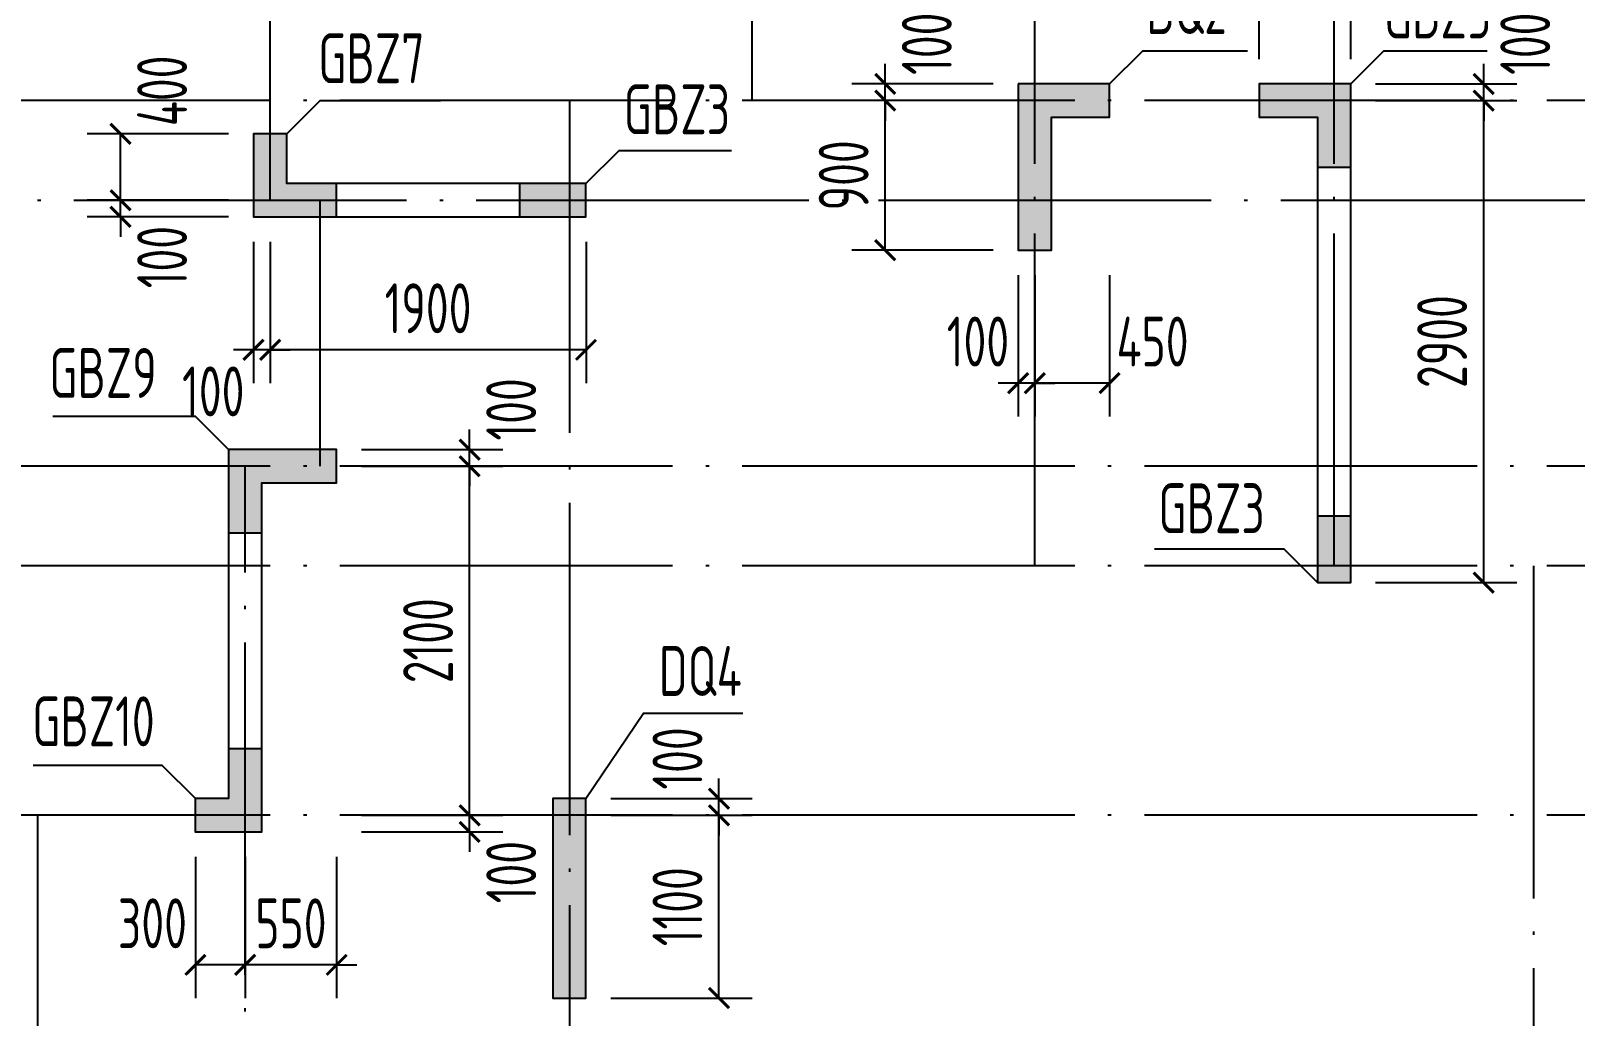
# Model space of a CAD drawing. Extents: x -655480 to 203344, y -294099 to 287156.
# Drawn here: x -266380 to -257091, y -3283 to 2645 of the extents above; entities that cross this region are included whole.
import ezdxf
from ezdxf.enums import TextEntityAlignment as Align

# ---------------------------------------------------------------- set-up
doc = ezdxf.new("R2010")
doc.units = 0
doc.header["$LTSCALE"] = 1000
doc.linetypes.add('DOTE', pattern=[2.42, 2, -0.2, 0.02, -0.2])
doc.layers.get('0').update_dxf_attribs({"linetype": 'CONTINUOUS'})
doc.layers.get('DEFPOINTS').update_dxf_attribs({"linetype": 'CONTINUOUS'})
for name, color, linetype in [('A-DOTE', 10, 'DOTE'), ('S-Q墙实线', 6, 'CONTINUOUS'), ('S-Q墙标注', 3, 'CONTINUOUS'), ('S-X详图填充', 252, 'CONTINUOUS'), ('S-X详图实线', 4, 'CONTINUOUS'), ('S-Z柱编号', 6, 'CONTINUOUS')]:
    doc.layers.add(name, color=color, linetype=linetype)
doc.styles.add('TSSD_REIN', font='tssdeng.shx', dxfattribs={"width": 0.7, "height": 300, "bigfont": 'tssdchn.shx'})
doc.styles.add('结构文字', font='zstxt.shx', dxfattribs={"width": 0.7, "bigfont": 'zshz.shx'})
doc.dimstyles.new('STRUCK', dxfattribs={"dimtxt": 400, "dimasz": 121, "dimexe": 200, "dimexo": 150, "dimgap": 115, "dimtad": 1, "dimdec": 0, "dimdsep": 46, "dimtxsty": '结构文字', "dimblk": 'ARCHTICK', "dimcen": 400, "dimclrd": 3, "dimclre": 3, "dimclrt": 7, "dimadec": 0, "dimazin": 0, "dimtfac": 1, "dimtdec": 0, "dimtix": 1, "dimtmove": 2, "dimatfit": 3, "dimldrblk": '_DIMX', "dimfxl": 1, "dimtolj": 1, "dimtzin": 0, "dimarcsym": 0})

# ---------------------------------------------------------------- blocks, each defined once
blk = doc.blocks.new('20210726.16395156')
at = {"layer": 'A-DOTE'}
for p, q in [((43500, 13100.3), (43500, 18249.9)), ((46400, 13700), (46400, 18249.9)), ((48100, 10900), (48100, 18249.9)), ((49900, 10900), (49900, 18249.9)), ((55600, 13700), (3600, 13700)), ((45299.8, 13700), (45300, 3600)), ((3600, 13100.3), (55600, 13100.3)), ((43800, 11500), (43800, 13100)), ((55600, 11500), (3600, 11500)), ((43350, 3600.2), (43350, 11500)), ((55600, 10900), (3600, 10900)), ((51100, 10900), (51100, 3600)), ((55600, 9400), (3600, 9400)), ((42100, 9400), (42100, 3600))]:
    blk.add_line(p, q, dxfattribs=at)
blk = doc.blocks.new('_ArchTick')
at = {"color": 0, "linetype": 'ByBlock', "const_width": 0.15}
blk.add_lwpolyline([(-0.5, -0.5), (0.5, 0.5)], dxfattribs=at)
blk = doc.blocks.new('*D2138')
at = {"layer": 'DEFPOINTS', "color": 0, "transparency": 16777216}
for p in [(-258440.6, 2225.3), (-257640.6, 2225.3), (-258440.6, -674.7)]:
    blk.add_point(p, dxfattribs=at)
at = {"layer": 'S-Q墙标注', "color": 3, "lineweight": -2, "transparency": 16777216}
for p, q in [((-258290.6, 2225.3), (-257440.6, 2225.3)), ((-257640.6, -674.7), (-257640.6, 2225.3)), ((-258290.6, -674.7), (-257440.6, -674.7))]:
    blk.add_line(p, q, dxfattribs=at)
at = {"layer": 'S-Q墙标注', "color": 3, "lineweight": -2, "transparency": 16777216, "xscale": 121, "yscale": 121, "zscale": 121}
for p, rotation in [((-257640.6, 2225.3), 90), ((-257640.6, -674.7), 270)]:
    blk.add_blockref('_ArchTick', p, dxfattribs=dict(at, rotation=rotation))
at = {"layer": 'S-Q墙标注', "color": 7, "transparency": 16777216, "insert": (-257890.6, 775.3), "char_height": 300, "attachment_point": 5, "rotation": 90, "style": 'TSSD_REIN'}
blk.add_mtext('\\A1;2900', dxfattribs=at)
blk = doc.blocks.new('_DIMX')
blk.add_line((-150, 0), (150, 0))
at = {"const_width": 50}
blk.add_lwpolyline([(-70, -70), (70, 70)], dxfattribs=at)
blk = doc.blocks.new('*D2139')
at = {"layer": 'DEFPOINTS', "color": 0, "transparency": 16777216}
for p in [(-258440.6, 2325.3), (-257640.6, 2325.3), (-258440.6, 2225.3)]:
    blk.add_point(p, dxfattribs=at)
at = {"layer": 'S-Q墙标注', "color": 3, "lineweight": -2, "transparency": 16777216}
for p, q in [((-257640.6, 2325.3), (-257640.6, 2446.3)), ((-258290.6, 2325.3), (-257440.6, 2325.3)), ((-257640.6, 2225.3), (-257640.6, 2325.3)), ((-258290.6, 2225.3), (-257440.6, 2225.3)), ((-257640.6, 2225.3), (-257640.6, 2104.3))]:
    blk.add_line(p, q, dxfattribs=at)
at = {"layer": 'S-Q墙标注', "color": 3, "lineweight": -2, "transparency": 16777216, "xscale": 121, "yscale": 121, "zscale": 121}
for p, rotation in [((-257640.6, 2325.3), 270), ((-257640.6, 2225.3), 90)]:
    blk.add_blockref('_ArchTick', p, dxfattribs=dict(at, rotation=rotation))
at = {"layer": 'S-Q墙标注', "color": 7, "transparency": 16777216, "insert": (-257390.6, 2567.2), "char_height": 300, "attachment_point": 5, "rotation": 90, "style": 'TSSD_REIN'}
blk.add_mtext('\\A1;100', dxfattribs=at)
blk = doc.blocks.new('*D2140')
at = {"layer": 'DEFPOINTS', "color": 0, "transparency": 16777216}
for p in [(-258540.6, 3125.3), (-258540.6, 2325.3), (-258440.6, 2325.3)]:
    blk.add_point(p, dxfattribs=at)
at = {"layer": 'S-Q墙标注', "color": 3, "lineweight": -2, "transparency": 16777216}
for p, q in [((-258540.6, 2475.3), (-258540.6, 3325.3)), ((-258440.6, 2475.3), (-258440.6, 3325.3)), ((-258540.6, 3125.3), (-258661.6, 3125.3)), ((-258440.6, 3125.3), (-258540.6, 3125.3)), ((-258440.6, 3125.3), (-258319.6, 3125.3))]:
    blk.add_line(p, q, dxfattribs=at)
at = {"layer": 'S-Q墙标注', "color": 3, "lineweight": -2, "transparency": 16777216, "xscale": 121, "yscale": 121, "zscale": 121}
blk.add_blockref('_ArchTick', (-258540.6, 3125.3), dxfattribs=at)
at = {"layer": 'S-Q墙标注', "color": 3, "lineweight": -2, "transparency": 16777216, "xscale": 121, "yscale": 121, "zscale": 121, "rotation": 180}
blk.add_blockref('_ArchTick', (-258440.6, 3125.3), dxfattribs=at)
at = {"layer": 'S-Q墙标注', "color": 7, "transparency": 16777216, "insert": (-258198.7, 3375.3), "char_height": 300, "attachment_point": 5, "style": 'TSSD_REIN'}
blk.add_mtext('\\A1;100', dxfattribs=at)
blk = doc.blocks.new('*D2141')
at = {"layer": 'DEFPOINTS', "color": 0, "transparency": 16777216}
for p in [(-258990.6, 3125.3), (-258990.6, 2325.3), (-258540.6, 2325.3)]:
    blk.add_point(p, dxfattribs=at)
at = {"layer": 'S-Q墙标注', "color": 3, "lineweight": -2, "transparency": 16777216}
for p, q in [((-258990.6, 2475.3), (-258990.6, 3325.3)), ((-258540.6, 2475.3), (-258540.6, 3325.3)), ((-258540.6, 3125.3), (-258990.6, 3125.3))]:
    blk.add_line(p, q, dxfattribs=at)
at = {"layer": 'S-Q墙标注', "color": 3, "lineweight": -2, "transparency": 16777216, "xscale": 121, "yscale": 121, "zscale": 121, "rotation": 180}
blk.add_blockref('_ArchTick', (-258990.6, 3125.3), dxfattribs=at)
at = {"layer": 'S-Q墙标注', "color": 3, "lineweight": -2, "transparency": 16777216, "xscale": 121, "yscale": 121, "zscale": 121}
blk.add_blockref('_ArchTick', (-258540.6, 3125.3), dxfattribs=at)
at = {"layer": 'S-Q墙标注', "color": 7, "transparency": 16777216, "insert": (-259248.7, 3375.3), "char_height": 300, "attachment_point": 5, "style": 'TSSD_REIN'}
blk.add_mtext('\\A1;450', dxfattribs=at)
blk = doc.blocks.new('*D2142')
at = {"layer": 'DEFPOINTS', "color": 0, "transparency": 16777216}
for p in [(-261240.6, 2225.3), (-260440.6, 2225.3), (-260440.6, 1325.3)]:
    blk.add_point(p, dxfattribs=at)
at = {"layer": 'S-Q墙标注', "color": 3, "lineweight": -2, "transparency": 16777216}
for p, q in [((-260590.6, 2225.3), (-261440.6, 2225.3)), ((-261240.6, 1325.3), (-261240.6, 2225.3)), ((-260590.6, 1325.3), (-261440.6, 1325.3))]:
    blk.add_line(p, q, dxfattribs=at)
at = {"layer": 'S-Q墙标注', "color": 3, "lineweight": -2, "transparency": 16777216, "xscale": 121, "yscale": 121, "zscale": 121}
for p, rotation in [((-261240.6, 2225.3), 90), ((-261240.6, 1325.3), 270)]:
    blk.add_blockref('_ArchTick', p, dxfattribs=dict(at, rotation=rotation))
at = {"layer": 'S-Q墙标注', "color": 7, "transparency": 16777216, "insert": (-261490.6, 1775.3), "char_height": 300, "attachment_point": 5, "rotation": 90, "style": 'TSSD_REIN'}
blk.add_mtext('\\A1;900', dxfattribs=at)
blk = doc.blocks.new('*D2143')
at = {"layer": 'DEFPOINTS', "color": 0, "transparency": 16777216}
for p in [(-261240.6, 2325.3), (-260440.6, 2325.3), (-260440.6, 2225.3)]:
    blk.add_point(p, dxfattribs=at)
at = {"layer": 'S-Q墙标注', "color": 3, "lineweight": -2, "transparency": 16777216}
for p, q in [((-261240.6, 2325.3), (-261240.6, 2446.3)), ((-260590.6, 2325.3), (-261440.6, 2325.3)), ((-261240.6, 2225.3), (-261240.6, 2325.3)), ((-260590.6, 2225.3), (-261440.6, 2225.3)), ((-261240.6, 2225.3), (-261240.6, 2104.3))]:
    blk.add_line(p, q, dxfattribs=at)
at = {"layer": 'S-Q墙标注', "color": 3, "lineweight": -2, "transparency": 16777216, "xscale": 121, "yscale": 121, "zscale": 121}
for p, rotation in [((-261240.6, 2325.3), 270), ((-261240.6, 2225.3), 90)]:
    blk.add_blockref('_ArchTick', p, dxfattribs=dict(at, rotation=rotation))
at = {"layer": 'S-Q墙标注', "color": 7, "transparency": 16777216, "insert": (-260990.6, 2567.2), "char_height": 300, "attachment_point": 5, "rotation": 90, "style": 'TSSD_REIN'}
blk.add_mtext('\\A1;100', dxfattribs=at)
blk = doc.blocks.new('*D2144')
at = {"layer": 'DEFPOINTS', "color": 0, "transparency": 16777216}
for p in [(-260340.6, 1325.3), (-259890.7, 1325.3), (-260340.6, 525.3)]:
    blk.add_point(p, dxfattribs=at)
at = {"layer": 'S-Q墙标注', "color": 3, "lineweight": -2, "transparency": 16777216}
for p, q in [((-260340.6, 1175.3), (-260340.6, 325.3)), ((-259890.7, 1175.3), (-259890.7, 325.3)), ((-259890.7, 525.3), (-260340.6, 525.3))]:
    blk.add_line(p, q, dxfattribs=at)
at = {"layer": 'S-Q墙标注', "color": 3, "lineweight": -2, "transparency": 16777216, "xscale": 121, "yscale": 121, "zscale": 121, "rotation": 180}
blk.add_blockref('_ArchTick', (-260340.6, 525.3), dxfattribs=at)
at = {"layer": 'S-Q墙标注', "color": 3, "lineweight": -2, "transparency": 16777216, "xscale": 121, "yscale": 121, "zscale": 121}
blk.add_blockref('_ArchTick', (-259890.7, 525.3), dxfattribs=at)
at = {"layer": 'S-Q墙标注', "color": 7, "transparency": 16777216, "insert": (-259632.6, 775.3), "char_height": 300, "attachment_point": 5, "style": 'TSSD_REIN'}
blk.add_mtext('\\A1;450', dxfattribs=at)
blk = doc.blocks.new('*D2145')
at = {"layer": 'DEFPOINTS', "color": 0, "transparency": 16777216}
for p in [(-260440.6, 1325.3), (-260340.6, 1325.3), (-260440.6, 525.3)]:
    blk.add_point(p, dxfattribs=at)
at = {"layer": 'S-Q墙标注', "color": 3, "lineweight": -2, "transparency": 16777216}
for p, q in [((-260440.6, 1175.3), (-260440.6, 325.3)), ((-260340.6, 1175.3), (-260340.6, 325.3)), ((-260440.6, 525.3), (-260561.6, 525.3)), ((-260340.6, 525.3), (-260440.6, 525.3)), ((-260340.6, 525.3), (-260219.6, 525.3))]:
    blk.add_line(p, q, dxfattribs=at)
at = {"layer": 'S-Q墙标注', "color": 3, "lineweight": -2, "transparency": 16777216, "xscale": 121, "yscale": 121, "zscale": 121}
blk.add_blockref('_ArchTick', (-260440.6, 525.3), dxfattribs=at)
at = {"layer": 'S-Q墙标注', "color": 3, "lineweight": -2, "transparency": 16777216, "xscale": 121, "yscale": 121, "zscale": 121, "rotation": 180}
blk.add_blockref('_ArchTick', (-260340.6, 525.3), dxfattribs=at)
at = {"layer": 'S-Q墙标注', "color": 7, "transparency": 16777216, "insert": (-260682.6, 775.3), "char_height": 300, "attachment_point": 5, "style": 'TSSD_REIN'}
blk.add_mtext('\\A1;100', dxfattribs=at)
blk = doc.blocks.new('*D2146')
at = {"layer": 'DEFPOINTS', "color": 0, "transparency": 16777216}
for p in [(-265840.6, 1625.5), (-265040.6, 1625.5), (-265040.6, 1525.5)]:
    blk.add_point(p, dxfattribs=at)
at = {"layer": 'S-Q墙标注', "color": 3, "lineweight": -2, "transparency": 16777216}
for p, q in [((-265840.6, 1625.5), (-265840.6, 1746.5)), ((-265190.6, 1625.5), (-266040.6, 1625.5)), ((-265840.6, 1525.5), (-265840.6, 1625.5)), ((-265190.6, 1525.5), (-266040.6, 1525.5)), ((-265840.6, 1525.5), (-265840.6, 1404.5))]:
    blk.add_line(p, q, dxfattribs=at)
at = {"layer": 'S-Q墙标注', "color": 3, "lineweight": -2, "transparency": 16777216, "xscale": 121, "yscale": 121, "zscale": 121}
for p, rotation in [((-265840.6, 1625.5), 270), ((-265840.6, 1525.5), 90)]:
    blk.add_blockref('_ArchTick', p, dxfattribs=dict(at, rotation=rotation))
at = {"layer": 'S-Q墙标注', "color": 7, "transparency": 16777216, "insert": (-265590.6, 1283.6), "char_height": 300, "attachment_point": 5, "rotation": 90, "style": 'TSSD_REIN'}
blk.add_mtext('\\A1;100', dxfattribs=at)
blk = doc.blocks.new('*D2147')
at = {"layer": 'DEFPOINTS', "color": 0, "transparency": 16777216}
for p in [(-265840.6, 2025.5), (-265040.6, 2025.5), (-265040.6, 1625.5)]:
    blk.add_point(p, dxfattribs=at)
at = {"layer": 'S-Q墙标注', "color": 3, "lineweight": -2, "transparency": 16777216}
for p, q in [((-265190.6, 2025.5), (-266040.6, 2025.5)), ((-265840.6, 1625.5), (-265840.6, 2025.5)), ((-265190.6, 1625.5), (-266040.6, 1625.5))]:
    blk.add_line(p, q, dxfattribs=at)
at = {"layer": 'S-Q墙标注', "color": 3, "lineweight": -2, "transparency": 16777216, "xscale": 121, "yscale": 121, "zscale": 121}
for p, rotation in [((-265840.6, 2025.5), 90), ((-265840.6, 1625.5), 270)]:
    blk.add_blockref('_ArchTick', p, dxfattribs=dict(at, rotation=rotation))
at = {"layer": 'S-Q墙标注', "color": 7, "transparency": 16777216, "insert": (-265590.6, 2283.6), "char_height": 300, "attachment_point": 5, "rotation": 90, "style": 'TSSD_REIN'}
blk.add_mtext('\\A1;400', dxfattribs=at)
blk = doc.blocks.new('*D2148')
at = {"layer": 'DEFPOINTS', "color": 0, "transparency": 16777216}
for p in [(-264940.6, 1525.5), (-263040.6, 1525.5), (-264940.6, 725.5)]:
    blk.add_point(p, dxfattribs=at)
at = {"layer": 'S-Q墙标注', "color": 3, "lineweight": -2, "transparency": 16777216}
for p, q in [((-264940.6, 1375.5), (-264940.6, 525.5)), ((-263040.6, 1375.5), (-263040.6, 525.5)), ((-263040.6, 725.5), (-264940.6, 725.5))]:
    blk.add_line(p, q, dxfattribs=at)
at = {"layer": 'S-Q墙标注', "color": 3, "lineweight": -2, "transparency": 16777216, "xscale": 121, "yscale": 121, "zscale": 121, "rotation": 180}
blk.add_blockref('_ArchTick', (-264940.6, 725.5), dxfattribs=at)
at = {"layer": 'S-Q墙标注', "color": 3, "lineweight": -2, "transparency": 16777216, "xscale": 121, "yscale": 121, "zscale": 121}
blk.add_blockref('_ArchTick', (-263040.6, 725.5), dxfattribs=at)
at = {"layer": 'S-Q墙标注', "color": 7, "transparency": 16777216, "insert": (-263990.6, 975.5), "char_height": 300, "attachment_point": 5, "style": 'TSSD_REIN'}
blk.add_mtext('\\A1;1900', dxfattribs=at)
blk = doc.blocks.new('*D2149')
at = {"layer": 'DEFPOINTS', "color": 0, "transparency": 16777216}
for p in [(-265040.6, 1525.5), (-264940.6, 1525.5), (-265040.6, 725.5)]:
    blk.add_point(p, dxfattribs=at)
at = {"layer": 'S-Q墙标注', "color": 3, "lineweight": -2, "transparency": 16777216}
for p, q in [((-265040.6, 1375.5), (-265040.6, 525.5)), ((-264940.6, 1375.5), (-264940.6, 525.5)), ((-265040.6, 725.5), (-265161.6, 725.5)), ((-264940.6, 725.5), (-265040.6, 725.5)), ((-264940.6, 725.5), (-264819.6, 725.5))]:
    blk.add_line(p, q, dxfattribs=at)
at = {"layer": 'S-Q墙标注', "color": 3, "lineweight": -2, "transparency": 16777216, "xscale": 121, "yscale": 121, "zscale": 121}
blk.add_blockref('_ArchTick', (-265040.6, 725.5), dxfattribs=at)
at = {"layer": 'S-Q墙标注', "color": 3, "lineweight": -2, "transparency": 16777216, "xscale": 121, "yscale": 121, "zscale": 121, "rotation": 180}
blk.add_blockref('_ArchTick', (-264940.6, 725.5), dxfattribs=at)
at = {"layer": 'S-Q墙标注', "color": 7, "transparency": 16777216, "insert": (-265282.6, 475.5), "char_height": 300, "attachment_point": 5, "style": 'TSSD_REIN'}
blk.add_mtext('\\A1;100', dxfattribs=at)
blk = doc.blocks.new('*D2154')
at = {"layer": 'DEFPOINTS', "color": 0, "transparency": 16777216}
for p in [(-264540.6, -2074.7), (-263740.6, -2074.7), (-264540.6, -2174.7)]:
    blk.add_point(p, dxfattribs=at)
at = {"layer": 'S-Q墙标注', "color": 3, "lineweight": -2, "transparency": 16777216}
for p, q in [((-263740.6, -2074.7), (-263740.6, -1953.7)), ((-264390.6, -2074.7), (-263540.6, -2074.7)), ((-263740.6, -2174.7), (-263740.6, -2074.7)), ((-264390.6, -2174.7), (-263540.6, -2174.7)), ((-263740.6, -2174.7), (-263740.6, -2295.7))]:
    blk.add_line(p, q, dxfattribs=at)
at = {"layer": 'S-Q墙标注', "color": 3, "lineweight": -2, "transparency": 16777216, "xscale": 121, "yscale": 121, "zscale": 121}
for p, rotation in [((-263740.6, -2074.7), 270), ((-263740.6, -2174.7), 90)]:
    blk.add_blockref('_ArchTick', p, dxfattribs=dict(at, rotation=rotation))
at = {"layer": 'S-Q墙标注', "color": 7, "transparency": 16777216, "insert": (-263490.6, -2416.7), "char_height": 300, "attachment_point": 5, "rotation": 90, "style": 'TSSD_REIN'}
blk.add_mtext('\\A1;100', dxfattribs=at)
blk = doc.blocks.new('*D2155')
at = {"layer": 'DEFPOINTS', "color": 0, "transparency": 16777216}
for p in [(-264540.6, 25.3), (-263740.6, 25.3), (-264540.6, -2074.7)]:
    blk.add_point(p, dxfattribs=at)
at = {"layer": 'S-Q墙标注', "color": 3, "lineweight": -2, "transparency": 16777216}
for p, q in [((-264390.6, 25.3), (-263540.6, 25.3)), ((-263740.6, -2074.7), (-263740.6, 25.3)), ((-264390.6, -2074.7), (-263540.6, -2074.7))]:
    blk.add_line(p, q, dxfattribs=at)
at = {"layer": 'S-Q墙标注', "color": 3, "lineweight": -2, "transparency": 16777216, "xscale": 121, "yscale": 121, "zscale": 121}
for p, rotation in [((-263740.6, 25.3), 90), ((-263740.6, -2074.7), 270)]:
    blk.add_blockref('_ArchTick', p, dxfattribs=dict(at, rotation=rotation))
at = {"layer": 'S-Q墙标注', "color": 7, "transparency": 16777216, "insert": (-263990.6, -1024.7), "char_height": 300, "attachment_point": 5, "rotation": 90, "style": 'TSSD_REIN'}
blk.add_mtext('\\A1;2100', dxfattribs=at)
blk = doc.blocks.new('*D2156')
at = {"layer": 'DEFPOINTS', "color": 0, "transparency": 16777216}
for p in [(-264540.6, 125.3), (-263740.6, 125.3), (-264540.6, 25.3)]:
    blk.add_point(p, dxfattribs=at)
at = {"layer": 'S-Q墙标注', "color": 3, "lineweight": -2, "transparency": 16777216}
for p, q in [((-263740.6, 125.3), (-263740.6, 246.3)), ((-264390.6, 125.3), (-263540.6, 125.3)), ((-263740.6, 25.3), (-263740.6, 125.3)), ((-264390.6, 25.3), (-263540.6, 25.3)), ((-263740.6, 25.3), (-263740.6, -95.7))]:
    blk.add_line(p, q, dxfattribs=at)
at = {"layer": 'S-Q墙标注', "color": 3, "lineweight": -2, "transparency": 16777216, "xscale": 121, "yscale": 121, "zscale": 121}
for p, rotation in [((-263740.6, 125.3), 270), ((-263740.6, 25.3), 90)]:
    blk.add_blockref('_ArchTick', p, dxfattribs=dict(at, rotation=rotation))
at = {"layer": 'S-Q墙标注', "color": 7, "transparency": 16777216, "insert": (-263490.6, 367.2), "char_height": 300, "attachment_point": 5, "rotation": 90, "style": 'TSSD_REIN'}
blk.add_mtext('\\A1;100', dxfattribs=at)
blk = doc.blocks.new('*D2344')
at = {"layer": 'DEFPOINTS', "color": 0, "transparency": 16777216}
for p in [(-265090.6, -2174.8), (-264540.6, -2174.8), (-265090.6, -2974.8)]:
    blk.add_point(p, dxfattribs=at)
at = {"layer": 'S-Q墙标注', "color": 3, "lineweight": -2, "transparency": 16777216}
for p, q in [((-265090.6, -2324.8), (-265090.6, -3174.8)), ((-264540.6, -2324.8), (-264540.6, -3174.8)), ((-265090.6, -2974.8), (-265211.6, -2974.8)), ((-264540.6, -2974.8), (-265090.6, -2974.8)), ((-264540.6, -2974.8), (-264419.6, -2974.8))]:
    blk.add_line(p, q, dxfattribs=at)
at = {"layer": 'S-Q墙标注', "color": 3, "lineweight": -2, "transparency": 16777216, "xscale": 121, "yscale": 121, "zscale": 121}
blk.add_blockref('_ArchTick', (-265090.6, -2974.8), dxfattribs=at)
at = {"layer": 'S-Q墙标注', "color": 3, "lineweight": -2, "transparency": 16777216, "xscale": 121, "yscale": 121, "zscale": 121, "rotation": 180}
blk.add_blockref('_ArchTick', (-264540.6, -2974.8), dxfattribs=at)
at = {"layer": 'S-Q墙标注', "color": 7, "transparency": 16777216, "insert": (-264815.6, -2724.8), "char_height": 300, "attachment_point": 5, "style": 'TSSD_REIN'}
blk.add_mtext('\\A1;550', dxfattribs=at)
blk = doc.blocks.new('*D2345')
at = {"layer": 'DEFPOINTS', "color": 0, "transparency": 16777216}
for p in [(-265390.6, -2174.8), (-265090.6, -2174.8), (-265390.6, -2974.8)]:
    blk.add_point(p, dxfattribs=at)
at = {"layer": 'S-Q墙标注', "color": 3, "lineweight": -2, "transparency": 16777216}
for p, q in [((-265390.6, -2324.8), (-265390.6, -3174.8)), ((-265090.6, -2324.8), (-265090.6, -3174.8)), ((-265090.6, -2974.8), (-265390.6, -2974.8))]:
    blk.add_line(p, q, dxfattribs=at)
at = {"layer": 'S-Q墙标注', "color": 3, "lineweight": -2, "transparency": 16777216, "xscale": 121, "yscale": 121, "zscale": 121, "rotation": 180}
blk.add_blockref('_ArchTick', (-265390.6, -2974.8), dxfattribs=at)
at = {"layer": 'S-Q墙标注', "color": 3, "lineweight": -2, "transparency": 16777216, "xscale": 121, "yscale": 121, "zscale": 121}
blk.add_blockref('_ArchTick', (-265090.6, -2974.8), dxfattribs=at)
at = {"layer": 'S-Q墙标注', "color": 7, "transparency": 16777216, "insert": (-265648.7, -2724.8), "char_height": 300, "attachment_point": 5, "style": 'TSSD_REIN'}
blk.add_mtext('\\A1;300', dxfattribs=at)
blk = doc.blocks.new('*D2477')
at = {"layer": 'DEFPOINTS', "color": 0, "transparency": 16777216}
for p in [(-263040.6, -2074.7), (-262240.6, -2074.7), (-263040.6, -3174.7)]:
    blk.add_point(p, dxfattribs=at)
at = {"layer": 'S-Q墙标注', "color": 3, "lineweight": -2, "transparency": 16777216}
for p, q in [((-262890.6, -2074.7), (-262040.6, -2074.7)), ((-262240.6, -3174.7), (-262240.6, -2074.7)), ((-262890.6, -3174.7), (-262040.6, -3174.7))]:
    blk.add_line(p, q, dxfattribs=at)
at = {"layer": 'S-Q墙标注', "color": 3, "lineweight": -2, "transparency": 16777216, "xscale": 121, "yscale": 121, "zscale": 121}
for p, rotation in [((-262240.6, -2074.7), 90), ((-262240.6, -3174.7), 270)]:
    blk.add_blockref('_ArchTick', p, dxfattribs=dict(at, rotation=rotation))
at = {"layer": 'S-Q墙标注', "color": 7, "transparency": 16777216, "insert": (-262490.6, -2624.7), "char_height": 300, "attachment_point": 5, "rotation": 90, "style": 'TSSD_REIN'}
blk.add_mtext('\\A1;1100', dxfattribs=at)
blk = doc.blocks.new('*D2478')
at = {"layer": 'DEFPOINTS', "color": 0, "transparency": 16777216}
for p in [(-263040.6, -1974.7), (-262240.6, -1974.7), (-263040.6, -2074.7)]:
    blk.add_point(p, dxfattribs=at)
at = {"layer": 'S-Q墙标注', "color": 3, "lineweight": -2, "transparency": 16777216}
for p, q in [((-262240.6, -1974.7), (-262240.6, -1853.7)), ((-262890.6, -1974.7), (-262040.6, -1974.7)), ((-262240.6, -2074.7), (-262240.6, -1974.7)), ((-262890.6, -2074.7), (-262040.6, -2074.7)), ((-262240.6, -2074.7), (-262240.6, -2195.7))]:
    blk.add_line(p, q, dxfattribs=at)
at = {"layer": 'S-Q墙标注', "color": 3, "lineweight": -2, "transparency": 16777216, "xscale": 121, "yscale": 121, "zscale": 121}
for p, rotation in [((-262240.6, -1974.7), 270), ((-262240.6, -2074.7), 90)]:
    blk.add_blockref('_ArchTick', p, dxfattribs=dict(at, rotation=rotation))
at = {"layer": 'S-Q墙标注', "color": 7, "transparency": 16777216, "insert": (-262490.6, -1732.8), "char_height": 300, "attachment_point": 5, "rotation": 90, "style": 'TSSD_REIN'}
blk.add_mtext('\\A1;100', dxfattribs=at)

msp = doc.modelspace()

# ---------------------------------------------------------------- hatches: boundary and pattern name
at = {"layer": 'S-X详图填充'}
h = msp.add_hatch(color=256, dxfattribs=at)
h.dxf.hatch_style = 1
h.paths.add_polyline_path([(-260440.65, 2325.26), (-260440.65, 1325.26), (-260240.65, 1325.26), (-260240.65, 2125.26), (-259890.73, 2125.26), (-259890.73, 2325.26)])
h = msp.add_hatch(color=256, dxfattribs=at)
h.dxf.hatch_style = 1
h.paths.add_polyline_path([(-258640.63, 1825.26), (-258440.63, 1825.26), (-258440.63, 2325.26), (-258990.63, 2325.26), (-258990.63, 2125.26), (-258640.63, 2125.26)])
h = msp.add_hatch(color=256, dxfattribs=at)
h.dxf.hatch_style = 1
h.paths.add_polyline_path([(-264540.63, 1525.53), (-264540.63, 1725.53), (-264840.63, 1725.53), (-264840.63, 2025.53), (-265040.63, 2025.53), (-265040.63, 1525.53)])
h = msp.add_hatch(color=256, dxfattribs=at)
h.dxf.hatch_style = 1
h.paths.add_polyline_path([(-263440.64, 1725.53), (-263440.64, 1525.53), (-263040.64, 1525.53), (-263040.64, 1725.53)])
h = msp.add_hatch(color=256, dxfattribs=at)
h.dxf.hatch_style = 1
h.paths.add_polyline_path([(-265190.64, -374.74), (-264990.64, -374.74), (-264990.64, -74.74), (-264540.76, -74.74), (-264540.76, 125.26), (-265190.64, 125.26)])
h = msp.add_hatch(color=256, dxfattribs=at)
h.dxf.hatch_style = 1
h.paths.add_polyline_path([(-258440.63, -274.74), (-258640.63, -274.74), (-258640.63, -674.74), (-258440.63, -674.74)])
h = msp.add_hatch(color=256, dxfattribs=at)
h.dxf.hatch_style = 1
h.paths.add_polyline_path([(-264990.64, -1674.74), (-265190.64, -1674.74), (-265190.64, -1974.74), (-265390.64, -1974.74), (-265390.64, -2174.74), (-264990.64, -2174.74)])
h = msp.add_hatch(color=256, dxfattribs=at)
h.dxf.hatch_style = 1
h.paths.add_polyline_path([(-263240.65, -3174.74), (-263040.65, -3174.74), (-263040.65, -1974.74), (-263240.65, -1974.74)])

# ---------------------------------------------------------------- linework, layer by layer
at = {"layer": 'S-Q墙实线'}
for points in [[(-260440.65, 2325.26), (-260440.65, 1325.26), (-260240.65, 1325.26), (-260240.65, 2125.26), (-259890.73, 2125.26), (-259890.73, 2325.26)], [(-258440.63, 2325.26), (-258990.63, 2325.26), (-258990.63, 2125.26), (-258640.63, 2125.26), (-258640.63, -674.74), (-258440.63, -674.74)], [(-264840.63, 1725.53), (-264840.63, 2025.53), (-265040.63, 2025.53), (-265040.63, 1525.53), (-264640.76, 1525.53), (-263040.64, 1525.53), (-263040.64, 1725.53), (-264640.76, 1725.53)], [(-265190.64, -1974.74), (-265390.64, -1974.74), (-265390.64, -2174.74), (-264990.64, -2174.74), (-264990.64, -74.74), (-264540.76, -74.74), (-264540.76, 125.26), (-265190.64, 125.26)], [(-263040.65, -3174.74), (-263040.65, -1974.74), (-263240.65, -1974.74), (-263240.65, -3174.74)]]:
    msp.add_lwpolyline(points, close=True, dxfattribs=at)
at = {"layer": 'S-X详图实线'}
for points in [[(-260440.65, 2325.26), (-260440.65, 1325.26), (-260240.65, 1325.26), (-260240.65, 2125.26), (-259890.73, 2125.26), (-259890.73, 2325.26), (-260440.65, 2325.26)], [(-258640.63, 1825.26), (-258440.63, 1825.26), (-258440.63, 2325.26), (-258990.63, 2325.26), (-258990.63, 2125.26), (-258640.63, 2125.26), (-258640.63, 1825.26)], [(-264540.63, 1525.53), (-264540.63, 1725.53), (-264840.63, 1725.53), (-264840.63, 2025.53), (-265040.63, 2025.53), (-265040.63, 1525.53), (-264540.63, 1525.53)], [(-263440.64, 1725.53), (-263440.64, 1525.53), (-263040.64, 1525.53), (-263040.64, 1725.53), (-263440.64, 1725.53)], [(-265190.64, -374.74), (-264990.64, -374.74), (-264990.64, -74.74), (-264540.76, -74.74), (-264540.76, 125.26), (-265190.64, 125.26), (-265190.64, -374.74)], [(-258440.63, -274.74), (-258640.63, -274.74), (-258640.63, -674.74), (-258440.63, -674.74), (-258440.63, -274.74)], [(-264990.64, -1674.74), (-265190.64, -1674.74), (-265190.64, -1974.74), (-265390.64, -1974.74), (-265390.64, -2174.74), (-264990.64, -2174.74), (-264990.64, -1674.74)], [(-263240.65, -3174.74), (-263040.65, -3174.74), (-263040.65, -1974.74), (-263240.65, -1974.74), (-263240.65, -3174.74)]]:
    msp.add_lwpolyline(points, close=True, dxfattribs=at)
at = {"layer": 'S-Z柱编号', "color": 7}
for points in [[(-259890.73, 2325.26), (-259690.73, 2525.26), (-259062.3, 2525.26)], [(-258440.65, 2325.26), (-258240.65, 2525.26), (-257620.56, 2525.26)], [(-264840.64, 2025.53), (-264640.64, 2225.53), (-263916.03, 2225.53)], [(-263040.64, 1725.53), (-262840.64, 1925.53), (-262166.24, 1925.53)], [(-265190.63, 125.26), (-265390.63, 325.26), (-266248.62, 325.26)], [(-258640.65, -674.74), (-258840.65, -474.74), (-259620.56, -474.74)], [(-263040.65, -1974.74), (-262694.58, -1460.3), (-262097.08, -1460.3)], [(-265390.63, -1974.74), (-265590.63, -1774.74), (-266365.96, -1774.74)]]:
    msp.add_lwpolyline(points, dxfattribs=at)

# ---------------------------------------------------------------- block references
at = {"layer": 'A-DOTE'}
msp.add_blockref('20210726.16395156', (-308440.63, -11474.79), dxfattribs=at)

# ---------------------------------------------------------------- texts
at = {"layer": 'S-Z柱编号', "color": 7, "style": 'TSSD_REIN', "width": 0.7}
for s, p in [('DQ2', (-259669.75, 2536.06)), ('GBZ5', (-258240.81, 2508.95)), ('GBZ7', (-264651.38, 2239.74)), ('GBZ3', (-262813.82, 1932.67)), ('GBZ9', (-266269.29, 346.48)), ('GBZ3', (-259597.39, -467.56)), ('DQ4', (-262601.99, -1446.6)), ('GBZ10', (-266371.88, -1749.76))]:
    msp.add_text(s, height=300, dxfattribs=at).set_placement(p, align=Align.BOTTOM_LEFT)

# ---------------------------------------------------------------- dimensions: what is measured, and where the dimension line sits
at = {"layer": 'S-Q墙标注'}
for base, p1, p2, angle, picture, middle in [((-258990.65, 3125.26), (-258540.63, 2325.26), (-258990.65, 2325.26), 180, '*D2141', (-259248.72, 3375.26)), ((-258540.63, 3125.26), (-258440.65, 2325.26), (-258540.63, 2325.26), 180, '*D2140', (-258198.72, 3375.26)), ((-261240.64, 2325.26), (-260440.64, 2225.26), (-260440.64, 2325.26), 90, '*D2143', (-260990.64, 2567.18)), ((-257640.65, 2325.26), (-258440.65, 2225.26), (-258440.65, 2325.26), 90, '*D2139', (-257390.65, 2567.18)), ((-265840.63, 2025.53), (-265040.63, 1625.53), (-265040.63, 2025.53), 90, '*D2147', (-265590.63, 2283.61)), ((-265840.63, 1625.53), (-265040.63, 1525.53), (-265040.63, 1625.53), 90, '*D2146', (-265590.63, 1283.61)), ((-265040.63, 725.53), (-264940.63, 1525.53), (-265040.63, 1525.53), 180, '*D2149', (-265282.56, 475.53)), ((-260440.64, 525.26), (-260340.63, 1325.26), (-260440.64, 1325.26), 180, '*D2145', (-260682.57, 775.26)), ((-260340.63, 525.26), (-259890.73, 1325.26), (-260340.63, 1325.26), 180, '*D2144', (-259632.65, 775.26)), ((-263740.57, 125.26), (-264540.57, 25.26), (-264540.57, 125.26), 90, '*D2156', (-263490.57, 367.18)), ((-262240.65, -1974.74), (-263040.65, -2074.74), (-263040.65, -1974.74), 90, '*D2478', (-262490.65, -1732.82)), ((-263740.57, -2074.74), (-264540.57, -2174.74), (-264540.57, -2074.74), 90, '*D2154', (-263490.57, -2416.66)), ((-265390.62, -2974.77), (-265090.62, -2174.77), (-265390.62, -2174.77), 180, '*D2345', (-265648.7, -2724.77))]:
    dim = msp.add_linear_dim(base=base, p1=p1, p2=p2, angle=angle, dimstyle='STRUCK', override={"dimtxt": 300, "dimgap": 100, "dimtxsty": 'TSSD_REIN'}, dxfattribs=at)
    dim.commit()
    dim.dimension.update_dxf_attribs({"geometry": picture, "text_midpoint": middle, "dimtype": 160})
for base, p1, p2, angle, picture, middle in [((-261240.64, 2225.26), (-260440.64, 1325.26), (-260440.64, 2225.26), 90, '*D2142', (-261490.64, 1775.26)), ((-257640.65, 2225.26), (-258440.65, -674.74), (-258440.65, 2225.26), 90, '*D2138', (-257890.65, 775.26)), ((-264940.63, 725.53), (-263040.64, 1525.53), (-264940.63, 1525.53), 180, '*D2148', (-263990.64, 975.53)), ((-263740.57, 25.26), (-264540.57, -2074.74), (-264540.57, 25.26), 90, '*D2155', (-263990.57, -1024.74)), ((-262240.65, -2074.74), (-263040.65, -3174.74), (-263040.65, -2074.74), 90, '*D2477', (-262490.65, -2624.74)), ((-265090.62, -2974.77), (-264540.64, -2174.77), (-265090.62, -2174.77), 180, '*D2344', (-264815.63, -2724.77))]:
    dim = msp.add_linear_dim(base=base, p1=p1, p2=p2, angle=angle, dimstyle='STRUCK', override={"dimtxt": 300, "dimgap": 100, "dimtxsty": 'TSSD_REIN'}, dxfattribs=at)
    dim.commit()
    dim.dimension.update_dxf_attribs({"geometry": picture, "text_midpoint": middle})

doc.saveas('drawing.dxf')
